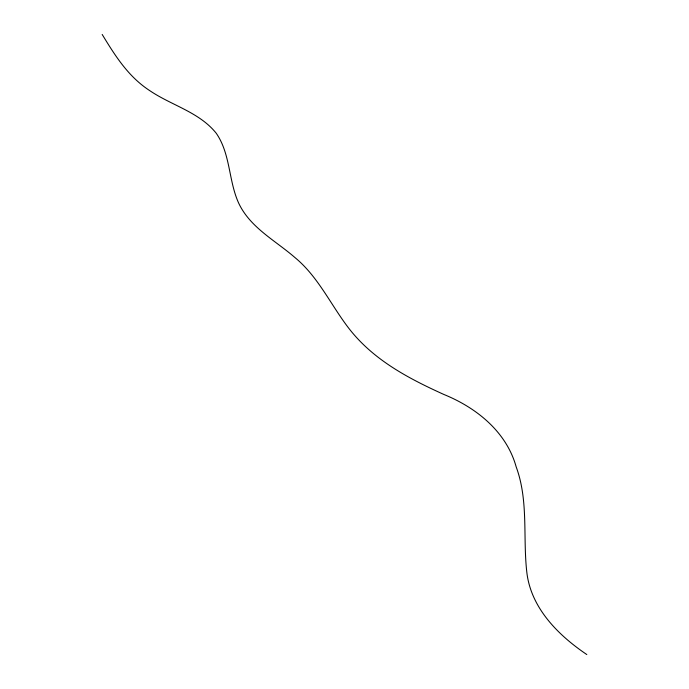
<?xml version="1.0" encoding="UTF-8"?>
<svg xmlns="http://www.w3.org/2000/svg" width="689" height="689" viewBox="0 0 689 689"><rect width="100%" height="100%" fill="white"/><g stroke="black" fill="none" stroke-linecap="round" stroke-linejoin="round"><path stroke-width="1.03" d="M586.821 654.55C558.409 635.379 531.021 608.18 526.844 572.481C522.77 537.334 528.713 500.791 516.164 466.841C506.432 431.736 476.452 407.716 443.897 394.478C413.34 380.638 382.696 364.877 359.219 340.349A139.1 127.896 35.1 0 1 349.073 328.636C330.841 305.081 318.318 276.763 294.892 257.505C275.35 240.513 250.245 227.68 238.747 203.289C228.447 180.871 230.608 154.017 216.26 133.278C199.5 112.324 172.078 105.555 150.46 91.112A95.978 84.652 13.1 0 1 138.937 82.473C123.538 69.15 112.669 51.675 102.179 34.45"/></g></svg>
